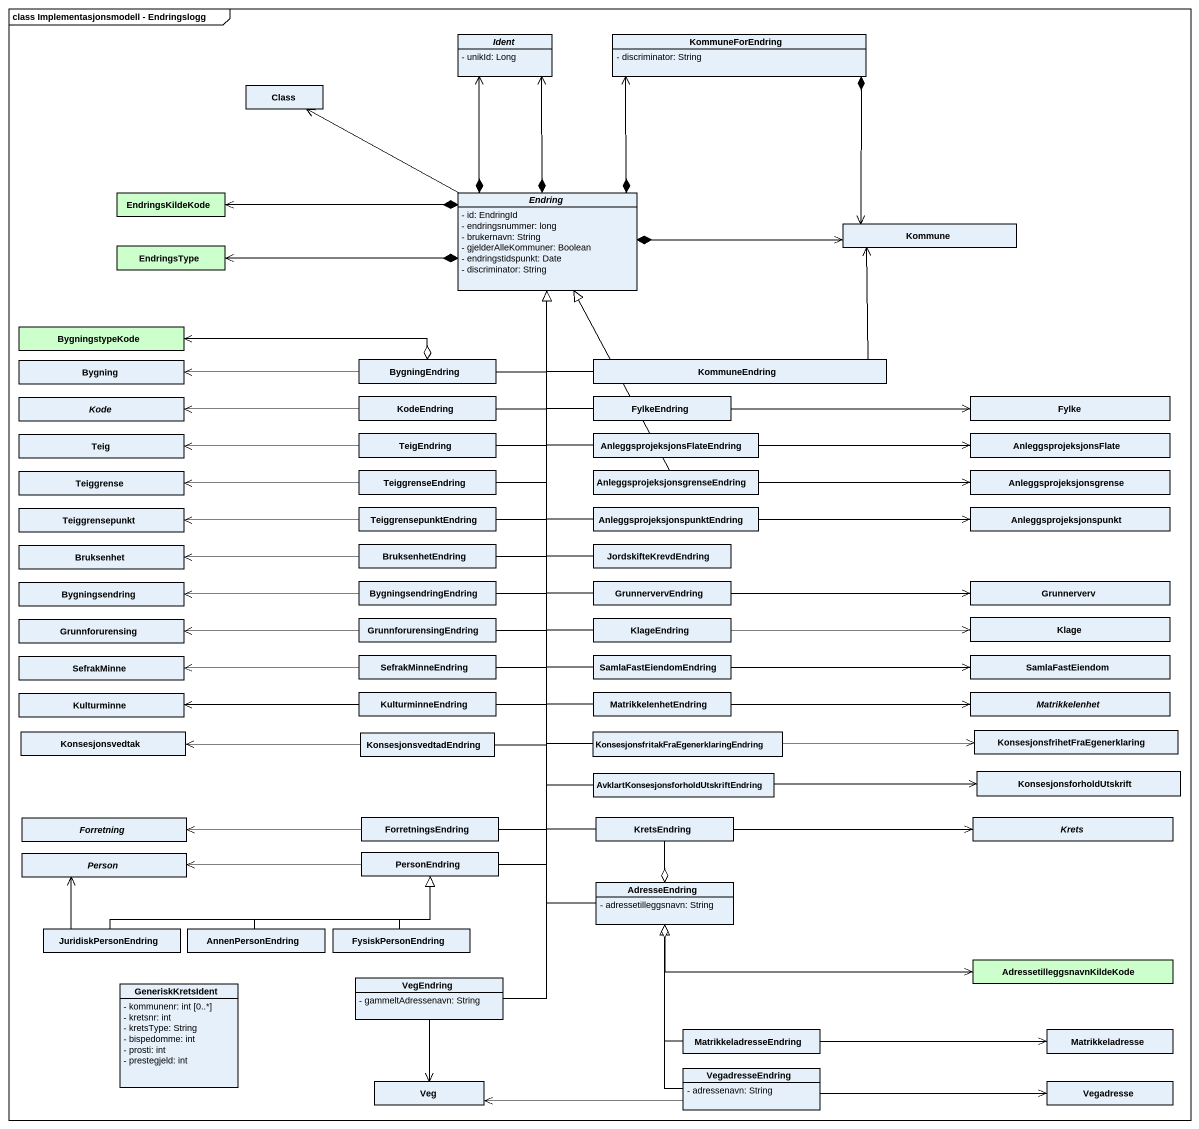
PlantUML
@startuml
mainframe class Implementasjonsmodell - Endringslogg
hide circle
hide empty members
skinparam classAttributeIconSize 0
abstract class Ident {
  - unikId: Long
}
class KommuneForEndring {
  - discriminator: String
}
class "Class" as Class_
class EndringsKildeKode #CCFFCC
abstract class Endring {
  - id: EndringId
  - endringsnummer: long
  - brukernavn: String
  - gjelderAlleKommuner: Boolean
  - endringstidspunkt: Date
  - discriminator: String
}
class Kommune
class EndringsType #CCFFCC
class BygningstypeKode #CCFFCC
class Bygning
class BygningEndring
class KommuneEndring
abstract class Kode
class KodeEndring
class FylkeEndring
class Fylke
class Teig
class TeigEndring
class "AnleggsprojeksjonsFlateEndring" as AnleggsprojeksjonsFlateEndri
class AnleggsprojeksjonsFlate
class Teiggrense
class TeiggrenseEndring
class "AnleggsprojeksjonsgrenseEndring" as AnleggsprojeksjonsgrenseEndr
class Anleggsprojeksjonsgrense
class Teiggrensepunkt
class TeiggrensepunktEndring
class "AnleggsprojeksjonspunktEndring" as AnleggsprojeksjonspunktEndri
class Anleggsprojeksjonspunkt
class Bruksenhet
class BruksenhetEndring
class JordskifteKrevdEndring
class Bygningsendring
class BygningsendringEndring
class GrunnervervEndring
class Grunnerverv
class Grunnforurensing
class GrunnforurensingEndring
class KlageEndring
class Klage
class SefrakMinne
class SefrakMinneEndring
class SamlaFastEiendomEndring
class SamlaFastEiendom
class Kulturminne
class KulturminneEndring
class MatrikkelenhetEndring
abstract class Matrikkelenhet
class Konsesjonsvedtak
class KonsesjonsvedtadEndring
class "KonsesjonsfritakFraEgenerklaringEndring" as KonsesjonsfritakFraEgenerkla
class "KonsesjonsfrihetFraEgenerklaring" as KonsesjonsfrihetFraEgenerkla
class "AvklartKonsesjonsforholdUtskriftEndring" as AvklartKonsesjonsforholdUtsk
class KonsesjonsforholdUtskrift
abstract class Forretning
class ForretningsEndring
class KretsEndring
abstract class Krets
abstract class "Person" as Person_
class PersonEndring
class AdresseEndring {
  - adressetilleggsnavn: String
}
class JuridiskPersonEndring
class AnnenPersonEndring
class FysiskPersonEndring
class AdressetilleggsnavnKildeKode #CCFFCC
class GeneriskKretsIdent {
  - kommunenr: int [0..*]
  - kretsnr: int
  - kretsType: String
  - bispedomme: int
  - prosti: int
  - prestegjeld: int
}
class VegEndring {
  - gammeltAdressenavn: String
}
class MatrikkeladresseEndring
class Matrikkeladresse
class VegadresseEndring {
  - adressenavn: String
}
class Veg
class Vegadresse
KommuneForEndring *--> Kommune
Endring *-up-> Ident
Endring *-up-> Ident
Endring *-up-> KommuneForEndring
Endring -left-> Class_
Endring *-left-> EndringsKildeKode
Endring *-right-> Kommune
Endring *-left-> EndringsType
BygningEndring -up-|> Endring
BygningEndring o-left-> BygningstypeKode
BygningEndring -left-> Bygning
KommuneEndring -up-|> Endring
KommuneEndring -up-> Kommune
KodeEndring -up-|> Endring
KodeEndring -left-> Kode
FylkeEndring -up-|> Endring
FylkeEndring -right-> Fylke
TeigEndring -up-|> Endring
TeigEndring -left-> Teig
AnleggsprojeksjonsFlateEndri -up-|> Endring
AnleggsprojeksjonsFlateEndri -right-> AnleggsprojeksjonsFlate
TeiggrenseEndring -up-|> Endring
TeiggrenseEndring -left-> Teiggrense
AnleggsprojeksjonsgrenseEndr -up-|> Endring
AnleggsprojeksjonsgrenseEndr -right-> Anleggsprojeksjonsgrense
TeiggrensepunktEndring -up-|> Endring
TeiggrensepunktEndring -left-> Teiggrensepunkt
AnleggsprojeksjonspunktEndri -up-|> Endring
AnleggsprojeksjonspunktEndri -right-> Anleggsprojeksjonspunkt
BruksenhetEndring -up-|> Endring
BruksenhetEndring -left-> Bruksenhet
JordskifteKrevdEndring -up-|> Endring
BygningsendringEndring -up-|> Endring
BygningsendringEndring -left-> Bygningsendring
GrunnervervEndring -up-|> Endring
GrunnervervEndring -right-> Grunnerverv
GrunnforurensingEndring -up-|> Endring
GrunnforurensingEndring -left-> Grunnforurensing
KlageEndring -up-|> Endring
KlageEndring -right-> Klage
SefrakMinneEndring -up-|> Endring
SefrakMinneEndring -left-> SefrakMinne
SamlaFastEiendomEndring -up-|> Endring
SamlaFastEiendomEndring -right-> SamlaFastEiendom
KulturminneEndring -up-|> Endring
KulturminneEndring -left-> Kulturminne
MatrikkelenhetEndring -up-|> Endring
MatrikkelenhetEndring -right-> Matrikkelenhet
KonsesjonsvedtadEndring -up-|> Endring
KonsesjonsvedtadEndring -left-> Konsesjonsvedtak
KonsesjonsfritakFraEgenerkla -up-|> Endring
KonsesjonsfritakFraEgenerkla -right-> KonsesjonsfrihetFraEgenerkla
AvklartKonsesjonsforholdUtsk -up-|> Endring
AvklartKonsesjonsforholdUtsk -right-> KonsesjonsforholdUtskrift
ForretningsEndring -up-|> Endring
ForretningsEndring -left-> Forretning
KretsEndring -up-|> Endring
KretsEndring -right-> Krets
PersonEndring -up-|> Endring
PersonEndring -left-> Person_
AdresseEndring -up-|> Endring
AdresseEndring o-right-> Krets
AdresseEndring o-right-> AdressetilleggsnavnKildeKode
JuridiskPersonEndring -up-> Person_
JuridiskPersonEndring -right-|> PersonEndring
AnnenPersonEndring -right-|> PersonEndring
FysiskPersonEndring -up-|> PersonEndring
VegEndring -up-|> Endring
VegEndring --> Veg
MatrikkeladresseEndring -up-|> AdresseEndring
MatrikkeladresseEndring -right-> Matrikkeladresse
VegadresseEndring -up-|> AdresseEndring
VegadresseEndring -left-> Veg
VegadresseEndring -right-> Vegadresse
@enduml
